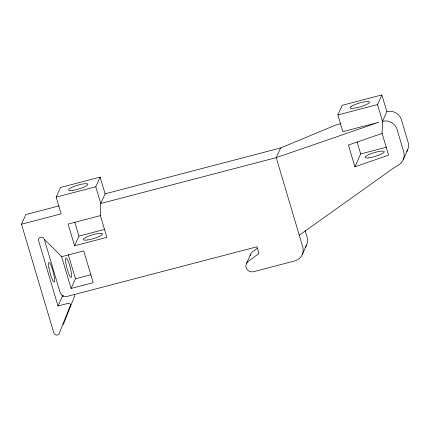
<?xml version="1.0" encoding="UTF-8"?>
<svg xmlns="http://www.w3.org/2000/svg" width="430" height="430" viewBox="0 0 430 430"><rect width="100%" height="100%" fill="white"/><g stroke="black" fill="none" stroke-linecap="round" stroke-linejoin="round"><path stroke-width="0.64" d="M100.383 215.613L68.117 224.046L74.578 245.788L106.844 237.355L100.383 215.613L100.749 203.498L95.777 186.776L100.142 177.106L60.517 187.469L56.153 197.133L61.124 213.861L21.5 224.218L53.874 333.105A2.967 2.865 24.3 0 0 57.115 335.045L57.819 334.863A2.967 2.865 24.3 0 0 58.98 334.013L70.445 305.316A1.768 1.709 24.3 0 0 70.418 304.66M382.119 133.429L348.418 145.039L354.879 166.781L388.58 155.171L382.119 133.429L382.48 121.319L377.513 104.592L381.878 94.928L342.253 105.285L337.889 114.95L342.861 131.677L378.803 122.281L276.227 157.622L100.749 203.498L105.114 193.833L100.142 177.106M21.5 224.218L25.864 214.554L58.991 205.889M74.578 245.788L78.943 236.124L74.761 222.057M70.353 304.451A1.768 1.709 24.3 0 0 69.289 303.392A1.784 1.725 24.3 0 0 68.198 303.333L58.007 305.999L62.371 296.334L61.995 295.055M58.007 305.999L38.576 240.596A2.967 2.865 24.3 0 1 40.624 237.242A2.967 2.865 24.3 0 1 44.225 239.118L61.651 256.678L83.726 250.91L93.176 282.687L71.095 288.455L75.46 278.79L68.284 254.641M340.931 123.657L335.9 124.969L280.591 147.958L276.227 157.622L302.924 247.524A11.863 11.47 24.3 0 1 294.733 260.929L253.41 271.733A5.929 5.735 24.3 0 1 248.131 261.521L258.962 253.458L256.973 246.772L67.343 296.351A5.934 5.735 24.3 0 1 60.135 292.594L44.285 239.29M246.336 263.746L250.701 254.082M302.252 254.608L306.617 244.939M354.879 166.781L360.679 153.94L357.067 141.792M381.878 94.928L386.844 111.649L382.48 121.319A11.863 11.47 24.3 0 1 396.885 128.812L403.56 151.252A12.319 11.911 24.3 0 1 397.879 165.373L392.612 168.737L299.296 235.226M403.351 159.379L407.715 149.715M257.651 248.019L252.496 251.856A5.929 5.735 24.3 0 0 250.292 255.458M337.889 114.95L377.513 104.592M56.153 197.133L95.777 186.776M105.114 193.833L280.591 147.958M360.679 153.94L386.489 147.194M78.943 236.124L104.759 229.373M75.46 278.79L91.042 274.716M62.371 296.334L63.645 296.001M61.651 256.678L71.095 288.455M305.112 230.48L307.289 237.86A11.863 11.47 24.3 0 1 305.117 247.395M406.705 151.666A12.319 11.911 24.3 0 0 407.925 141.588L401.249 119.148A11.863 11.47 24.3 0 0 386.844 111.649M74.519 294.399A1.768 1.709 24.3 0 1 74.723 294.792A1.779 1.72 24.3 0 1 74.809 295.652L63.344 324.344A2.967 2.865 24.3 0 1 63.097 324.612M70.359 304.462A1.784 1.725 24.3 0 1 70.423 304.671M351.735 106.151L351.627 106.215A10.084 1.978 -16.6 0 0 351.186 108.322C357.088 108.355 362.952 106.398 368.139 103.662A10.084 1.978 -16.6 0 0 368.575 101.555C362.71 101.512 356.895 103.469 351.735 106.151M87.666 239.962A10.084 1.978 -16.6 0 0 102.566 234.081A10.084 1.978 -16.6 0 0 88.451 236.177A10.084 1.978 -16.6 0 0 87.666 239.962M48.848 267.224A10.084 1.65 75.3 0 0 54.04 281.94A10.084 1.65 75.3 0 0 51.836 267.363A10.084 1.65 75.3 0 0 48.848 267.224M65.828 262.784A10.084 1.65 75.3 0 0 71.02 277.5A10.084 1.65 75.3 0 0 68.821 262.923A10.084 1.65 75.3 0 0 65.828 262.784M72.917 190.345A10.084 1.978 -16.6 0 0 87.817 184.465A10.084 1.978 -16.6 0 0 73.707 186.561A10.084 1.978 -16.6 0 0 72.917 190.345M368.913 157.842A10.062 1.973 -16.6 0 0 384.232 152.043A10.062 1.973 -16.6 0 0 370.741 153.784A10.062 1.973 -16.6 0 0 368.913 157.842"/></g></svg>
